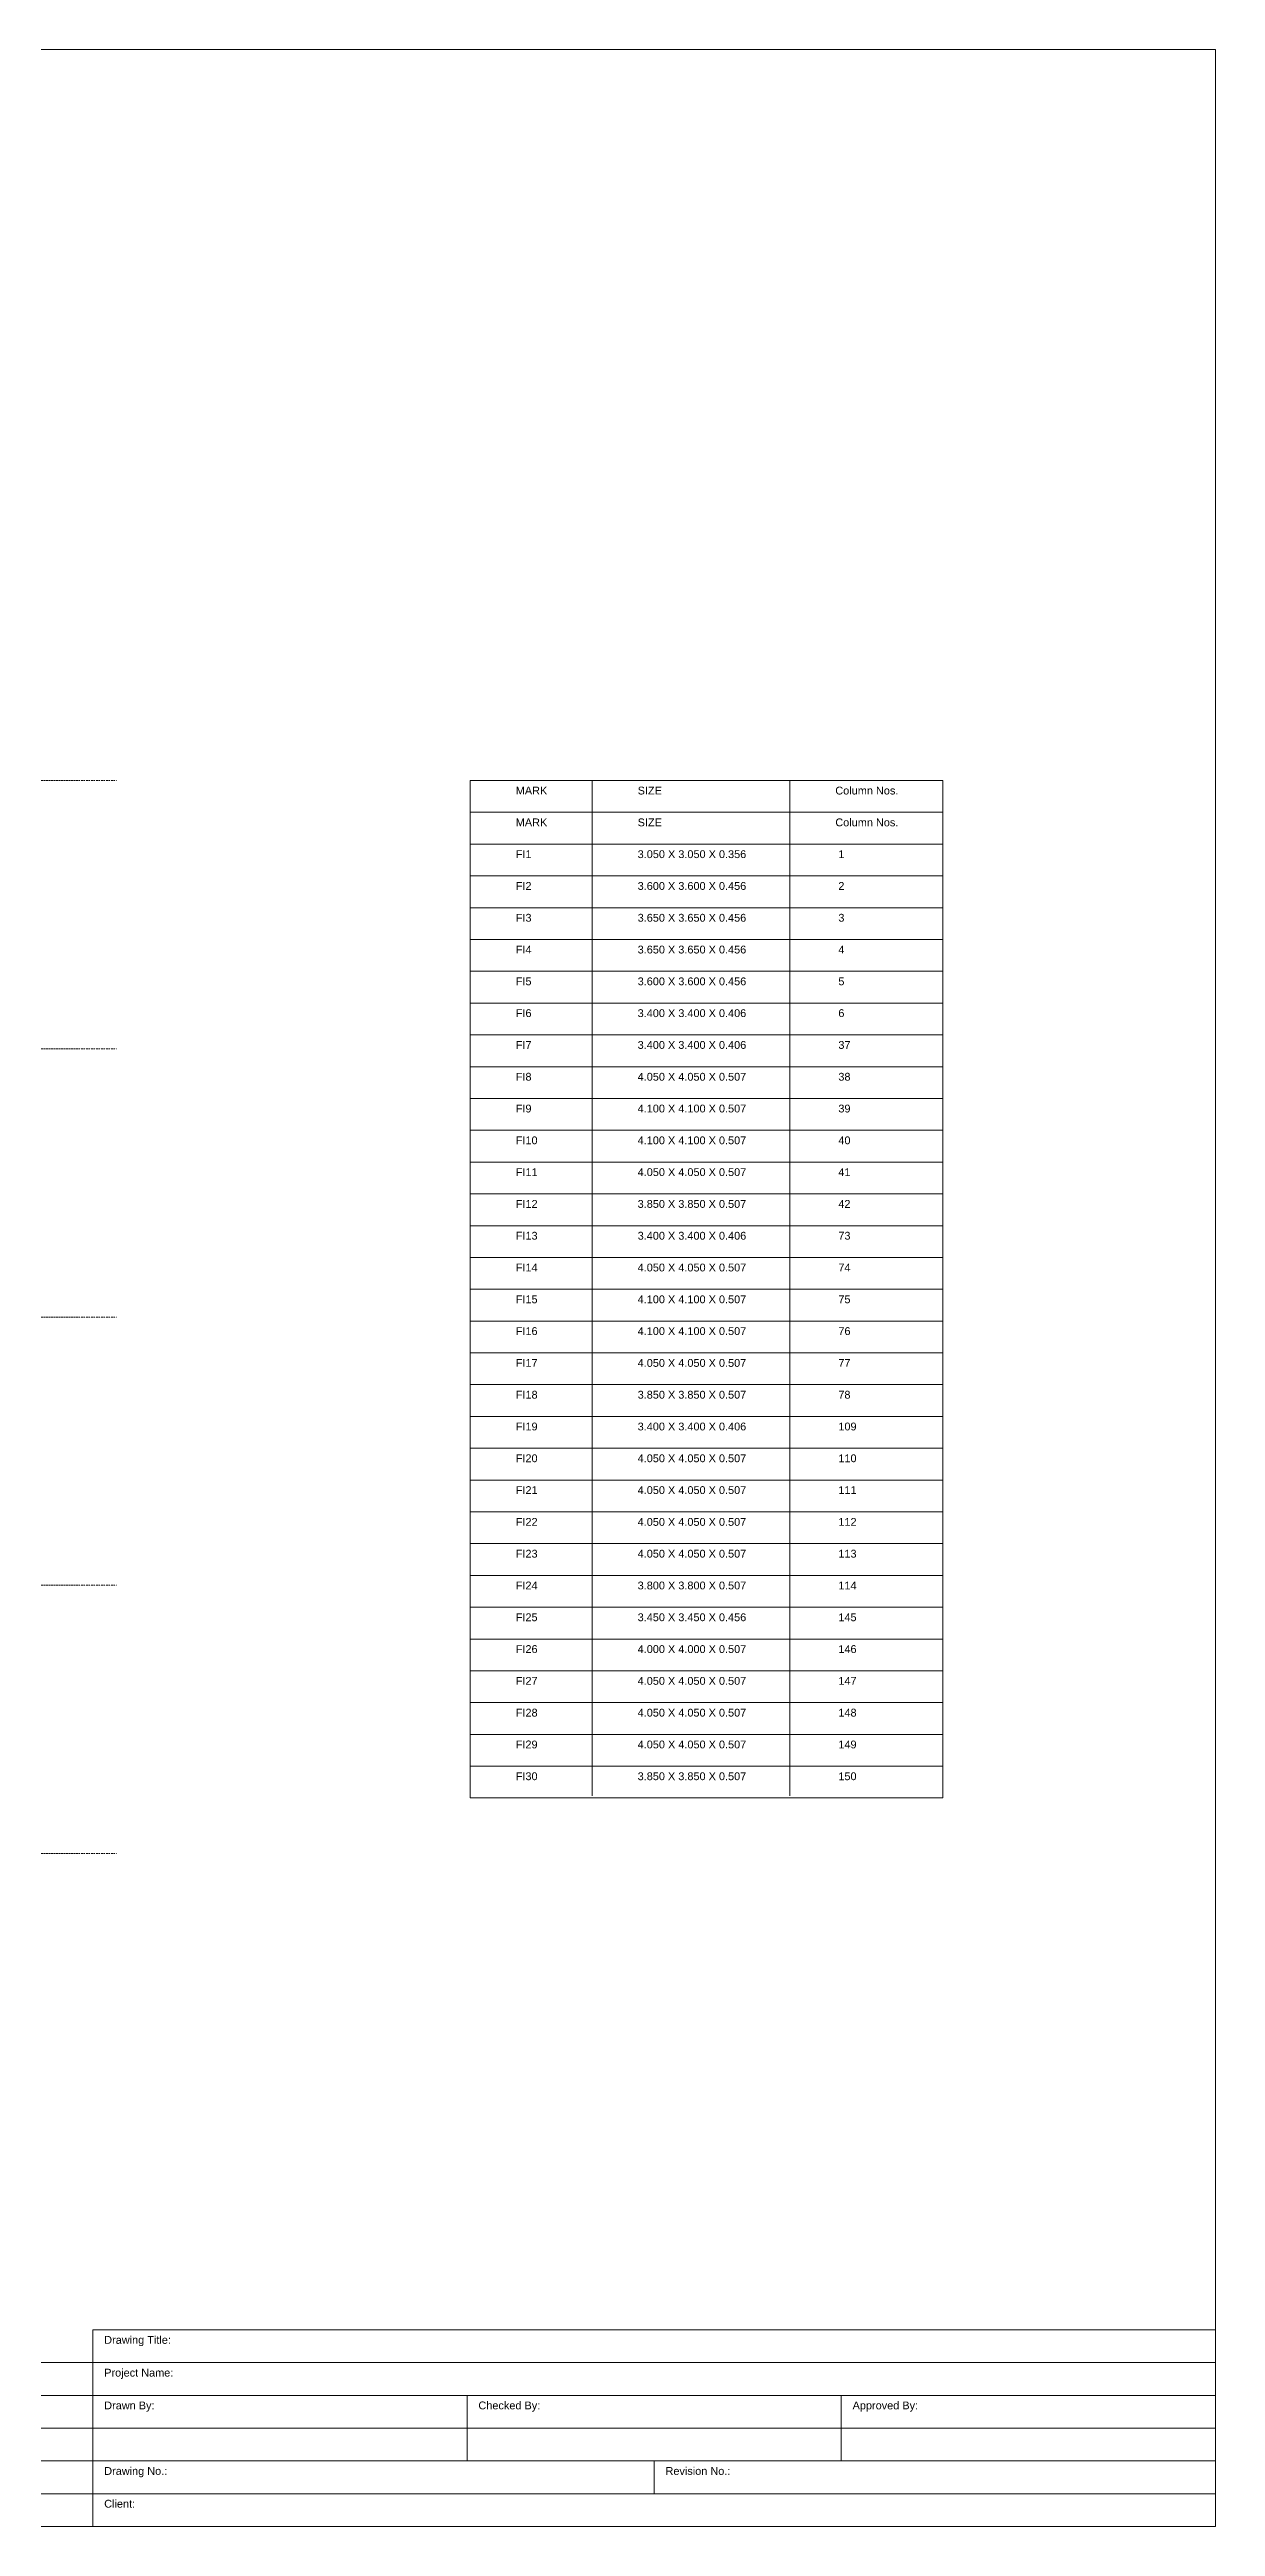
# Model space of a CAD drawing. Header units: inches. Extents: x -473 to 1009, y -319 to 772.
# Drawn here: x 496 to 1009, y -319 to 772 of the extents above; entities that cross this region are included whole.
import ezdxf
from ezdxf.enums import TextEntityAlignment as Align

# ---------------------------------------------------------------- set-up
doc = ezdxf.new("R2010")
doc.units = ezdxf.units.IN
doc.header["$MEASUREMENT"] = 0
doc.linetypes.add('DASHDOT', pattern=[1, 0.5, -0.25, 0, -0.25])
doc.layers.get('0').update_dxf_attribs({"lineweight": 0})
doc.styles.get("Standard").update_dxf_attribs({"font": 'arial.ttf'})

msp = doc.modelspace()

# ---------------------------------------------------------------- linework, layer by layer
at = {"color": 252, "lineweight": 0}
for p, q in [((1009.13873, 771.567), (-473.04672, 771.567)), ((1009.13873, -319.02947), (1009.13873, 771.567)), ((515.07691, -232.45108), (1009.13873, -232.45108)), ((515.07691, -232.45108), (515.07691, -319.02947)), ((-473.04672, -246.88081), (515.07691, -246.88081)), ((515.07691, -246.88081), (1009.13873, -246.88081)), ((-473.04672, -261.31055), (515.07691, -261.31055)), ((515.07691, -261.31055), (1009.13873, -261.31055)), ((679.76419, -261.31055), (679.76419, -290.17001)), ((844.45146, -261.31055), (844.45146, -290.17001)), ((-473.04672, -275.74028), (515.07691, -275.74028)), ((515.07691, -275.74028), (1009.13873, -275.74028)), ((-473.04672, -290.17001), (515.07691, -290.17001)), ((515.07691, -290.17001), (1009.13873, -290.17001)), ((762.10782, -290.17001), (762.10782, -304.59974)), ((-473.04672, -304.59974), (515.07691, -304.59974)), ((515.07691, -304.59974), (1009.13873, -304.59974)), ((-473.04672, -319.02947), (1009.13873, -319.02947))]:
    msp.add_line(p, q, dxfattribs=at)
at = {"color": 216, "linetype": 'DASHDOT', "lineweight": 0}
for p, q in [((-305.13333, 449.71429), (525.41787, 449.71429)), ((-305.13333, 331.60405), (525.41787, 331.60405)), ((-305.13333, 213.49381), (525.41787, 213.49381)), ((-305.13333, 95.38357), (525.41787, 95.38357)), ((-305.13333, -22.72667), (525.41787, -22.72667))]:
    msp.add_line(p, q, dxfattribs=at)
at = {"color": 50, "lineweight": 0}
for p, q in [((681.20527, 449.71429), (681.20527, 1.71429)), ((681.20527, 449.71429), (889.13873, 449.71429)), ((734.84865, 449.71429), (734.84865, 2.71429)), ((821.84724, 449.71429), (821.84724, 2.71429)), ((889.13873, 449.71429), (889.13873, 1.71429)), ((681.20527, 435.71429), (889.13873, 435.71429)), ((681.20527, 421.71429), (889.13873, 421.71429)), ((681.20527, 407.71429), (889.13873, 407.71429)), ((681.20527, 393.71429), (889.13873, 393.71429)), ((681.20527, 379.71429), (889.13873, 379.71429)), ((681.20527, 365.71429), (889.13873, 365.71429)), ((681.20527, 351.71429), (889.13873, 351.71429)), ((681.20527, 337.71429), (889.13873, 337.71429)), ((681.20527, 323.71429), (889.13873, 323.71429)), ((681.20527, 309.71429), (889.13873, 309.71429)), ((681.20527, 295.71429), (889.13873, 295.71429)), ((681.20527, 281.71429), (889.13873, 281.71429)), ((681.20527, 267.71429), (889.13873, 267.71429)), ((681.20527, 253.71429), (889.13873, 253.71429)), ((681.20527, 239.71429), (889.13873, 239.71429)), ((681.20527, 225.71429), (889.13873, 225.71429)), ((681.20527, 211.71429), (889.13873, 211.71429)), ((681.20527, 197.71429), (889.13873, 197.71429)), ((681.20527, 183.71429), (889.13873, 183.71429)), ((681.20527, 169.71429), (889.13873, 169.71429)), ((681.20527, 155.71429), (889.13873, 155.71429)), ((681.20527, 141.71429), (889.13873, 141.71429)), ((681.20527, 127.71429), (889.13873, 127.71429)), ((681.20527, 113.71429), (889.13873, 113.71429)), ((681.20527, 99.71429), (889.13873, 99.71429)), ((681.20527, 85.71429), (889.13873, 85.71429)), ((681.20527, 71.71429), (889.13873, 71.71429)), ((681.20527, 57.71429), (889.13873, 57.71429)), ((681.20527, 43.71429), (889.13873, 43.71429)), ((681.20527, 29.71429), (889.13873, 29.71429)), ((681.20527, 15.71429), (889.13873, 15.71429)), ((681.20527, 1.71429), (889.13873, 1.71429))]:
    msp.add_line(p, q, dxfattribs=at)

# ---------------------------------------------------------------- texts
at = {"color": 130}
for s, p in [('Column Nos.', (841.84724, 445.28455)), ('MARK', (701.20527, 445.28455)), ('SIZE', (754.84865, 445.28455)), ('MARK', (701.20527, 431.28455)), ('SIZE', (754.84865, 431.28455)), ('Column Nos.', (841.84724, 431.28455)), ('FI1', (701.20527, 417.28455)), ('3.050 X 3.050 X 0.356', (754.84865, 417.28455)), (' 1', (841.84724, 417.28455)), ('FI2', (701.20527, 403.28455)), ('3.600 X 3.600 X 0.456', (754.84865, 403.28455)), (' 2', (841.84724, 403.28455)), ('FI3', (701.20527, 389.28455)), ('3.650 X 3.650 X 0.456', (754.84865, 389.28455)), (' 3', (841.84724, 389.28455)), ('FI4', (701.20527, 375.28455)), ('3.650 X 3.650 X 0.456', (754.84865, 375.28455)), (' 4', (841.84724, 375.28455)), ('FI5', (701.20527, 361.28455)), ('3.600 X 3.600 X 0.456', (754.84865, 361.28455)), (' 5', (841.84724, 361.28455)), ('FI6', (701.20527, 347.28455)), ('3.400 X 3.400 X 0.406', (754.84865, 347.28455)), (' 6', (841.84724, 347.28455)), ('FI7', (701.20527, 333.28455)), ('3.400 X 3.400 X 0.406', (754.84865, 333.28455)), (' 37', (841.84724, 333.28455)), ('FI8', (701.20527, 319.28455)), ('4.050 X 4.050 X 0.507', (754.84865, 319.28455)), (' 38', (841.84724, 319.28455)), ('FI9', (701.20527, 305.28455)), ('4.100 X 4.100 X 0.507', (754.84865, 305.28455)), (' 39', (841.84724, 305.28455)), ('FI10', (701.20527, 291.28455)), ('4.100 X 4.100 X 0.507', (754.84865, 291.28455)), (' 40', (841.84724, 291.28455)), ('FI11', (701.20527, 277.28455)), ('4.050 X 4.050 X 0.507', (754.84865, 277.28455)), (' 41', (841.84724, 277.28455)), ('FI12', (701.20527, 263.28455)), ('3.850 X 3.850 X 0.507', (754.84865, 263.28455)), (' 42', (841.84724, 263.28455)), ('FI13', (701.20527, 249.28455)), ('3.400 X 3.400 X 0.406', (754.84865, 249.28455)), (' 73', (841.84724, 249.28455)), ('FI14', (701.20527, 235.28455)), ('4.050 X 4.050 X 0.507', (754.84865, 235.28455)), (' 74', (841.84724, 235.28455)), ('FI15', (701.20527, 221.28455)), ('4.100 X 4.100 X 0.507', (754.84865, 221.28455)), (' 75', (841.84724, 221.28455)), ('FI16', (701.20527, 207.28455)), ('4.100 X 4.100 X 0.507', (754.84865, 207.28455)), (' 76', (841.84724, 207.28455)), ('FI17', (701.20527, 193.28455)), ('4.050 X 4.050 X 0.507', (754.84865, 193.28455)), (' 77', (841.84724, 193.28455)), ('FI18', (701.20527, 179.28455)), ('3.850 X 3.850 X 0.507', (754.84865, 179.28455)), (' 78', (841.84724, 179.28455)), ('FI19', (701.20527, 165.28455)), ('3.400 X 3.400 X 0.406', (754.84865, 165.28455)), (' 109', (841.84724, 165.28455)), ('FI20', (701.20527, 151.28455)), ('4.050 X 4.050 X 0.507', (754.84865, 151.28455)), (' 110', (841.84724, 151.28455)), ('FI21', (701.20527, 137.28455)), ('4.050 X 4.050 X 0.507', (754.84865, 137.28455)), (' 111', (841.84724, 137.28455)), ('FI22', (701.20527, 123.28455)), ('4.050 X 4.050 X 0.507', (754.84865, 123.28455)), (' 112', (841.84724, 123.28455)), ('FI23', (701.20527, 109.28455)), ('4.050 X 4.050 X 0.507', (754.84865, 109.28455)), (' 113', (841.84724, 109.28455)), ('FI24', (701.20527, 95.28455)), ('3.800 X 3.800 X 0.507', (754.84865, 95.28455)), (' 114', (841.84724, 95.28455)), ('FI25', (701.20527, 81.28455)), ('3.450 X 3.450 X 0.456', (754.84865, 81.28455)), (' 145', (841.84724, 81.28455)), ('FI26', (701.20527, 67.28455)), ('4.000 X 4.000 X 0.507', (754.84865, 67.28455)), (' 146', (841.84724, 67.28455)), ('FI27', (701.20527, 53.28455)), ('4.050 X 4.050 X 0.507', (754.84865, 53.28455)), (' 147', (841.84724, 53.28455)), ('FI28', (701.20527, 39.28455)), ('4.050 X 4.050 X 0.507', (754.84865, 39.28455)), (' 148', (841.84724, 39.28455)), ('FI29', (701.20527, 25.28455)), ('4.050 X 4.050 X 0.507', (754.84865, 25.28455)), (' 149', (841.84724, 25.28455)), ('FI30', (701.20527, 11.28455)), ('3.850 X 3.850 X 0.507', (754.84865, 11.28455)), (' 150', (841.84724, 11.28455)), ('Drawing Title:', (520.07691, -236.88081)), ('Project Name: ', (520.07691, -251.31055)), ('Drawn By:', (520.07691, -265.74028)), ('Checked By:', (684.76419, -265.74028)), ('Approved By:', (849.45146, -265.74028)), ('Drawing No.:', (520.07691, -294.59974)), ('Revision No.:', (767.10782, -294.59974)), ('Client: ', (520.07691, -309.02947))]:
    msp.add_text(s, height=3.438, dxfattribs=at).set_placement(p, align=Align.MIDDLE_LEFT)

doc.saveas('drawing.dxf')
